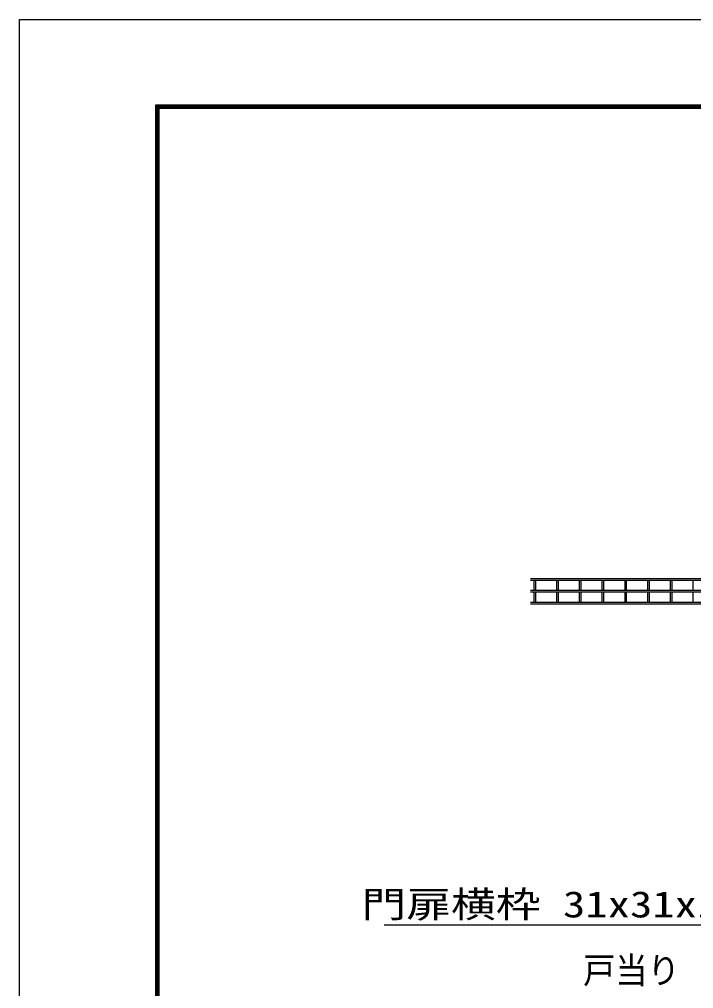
# Model space of a CAD drawing. Units: millimetres, scale not verified. Extents: x -4455 to 4455, y -3150 to 3150.
# Drawn here: x -4455 to -2972, y 1019 to 3150 of the extents above; entities that cross this region are included whole.
import ezdxf
from ezdxf.enums import TextEntityAlignment as Align

# ---------------------------------------------------------------- set-up
doc = ezdxf.new("R2010")
doc.units = ezdxf.units.MM
doc.header["$LTSCALE"] = 20
doc.linetypes.add('USER2', pattern=[0.375, 0.25, -0.125])
for name, color, linetype, lineweight in [('0-1_寸法線', 4, 'Continuous', 25), ('0-2_0', 3, 'USER2', 25), ('1-3_NER', 30, 'Continuous', 25)]:
    doc.layers.add(name, color=color, linetype=linetype, lineweight=lineweight)
doc.styles.add('ＭＳ ゴシック', font='')
doc.styles.get('ＭＳ ゴシック').set_extended_font_data('MS Gothic')

msp = doc.modelspace()

# ---------------------------------------------------------------- linework, layer by layer
at = {"layer": '0-1_寸法線'}
msp.add_lwpolyline([(-3653.01, 1159.62), (-2909.56, 1159.62), (-2662.32, 729.93)], dxfattribs=at)
at = {"layer": '0-2_0', "linetype": 'Continuous'}
msp.add_lwpolyline([(-4455.1, 3149.94), (4454.9, 3149.94), (4454.9, -3150.06), (-4455.1, -3150.06)], close=True, dxfattribs=at)
at = {"layer": '0-2_0', "color": 7, "linetype": 'Continuous'}
for points in [[(-4155.1, 2962.44), (4154.9, 2962.44), (4154.9, -2962.56), (-4155.1, -2962.56)], [(-4153.22, 2960.57), (4153.03, 2960.57), (4153.03, -2960.68), (-4153.22, -2960.68)], [(-4151.35, 2958.69), (4151.15, 2958.69), (4151.15, -2958.81), (-4151.35, -2958.81)], [(-4149.47, 2956.82), (4149.28, 2956.82), (4149.28, -2956.93), (-4149.47, -2956.93)], [(-4147.6, 2954.94), (4147.4, 2954.94), (4147.4, -2955.06), (-4147.6, -2955.06)]]:
    msp.add_lwpolyline(points, close=True, dxfattribs=at)
at = {"layer": '1-3_NER'}
for p, q in [((-2866.32, 1919.99), (-3331.32, 1919.99)), ((-2866.32, 1916.39), (-3331.32, 1916.39)), ((-3323.12, 1894.18), (-3323.12, 1916.39)), ((-3319.52, 1894.18), (-3319.52, 1916.39)), ((-3273.12, 1894.18), (-3273.12, 1916.39)), ((-3269.52, 1894.18), (-3269.52, 1916.39)), ((-3223.12, 1894.18), (-3223.12, 1916.39)), ((-3219.52, 1894.18), (-3219.52, 1916.39)), ((-3173.12, 1894.18), (-3173.12, 1916.39)), ((-3169.52, 1894.18), (-3169.52, 1916.39)), ((-3123.12, 1894.18), (-3123.12, 1916.39)), ((-3119.52, 1894.18), (-3119.52, 1916.39)), ((-3073.12, 1894.18), (-3073.12, 1916.39)), ((-3069.52, 1894.18), (-3069.52, 1916.39)), ((-3023.12, 1894.18), (-3023.12, 1916.39)), ((-3019.52, 1894.18), (-3019.52, 1916.39)), ((-2973.12, 1894.18), (-2973.12, 1916.39)), ((-2866.32, 1894.18), (-3331.32, 1894.18)), ((-2866.32, 1890.58), (-3331.32, 1890.58)), ((-3323.12, 1868.38), (-3323.12, 1890.58)), ((-3319.52, 1868.38), (-3319.52, 1890.58)), ((-3273.12, 1868.38), (-3273.12, 1890.58)), ((-3269.52, 1868.38), (-3269.52, 1890.58)), ((-3223.12, 1868.38), (-3223.12, 1890.58)), ((-3219.52, 1868.38), (-3219.52, 1890.58)), ((-3173.12, 1868.38), (-3173.12, 1890.58)), ((-3169.52, 1868.38), (-3169.52, 1890.58)), ((-3123.12, 1868.38), (-3123.12, 1890.58)), ((-3119.52, 1868.38), (-3119.52, 1890.58)), ((-3073.12, 1868.38), (-3073.12, 1890.58)), ((-3069.52, 1868.38), (-3069.52, 1890.58)), ((-3023.12, 1868.38), (-3023.12, 1890.58)), ((-3019.52, 1868.38), (-3019.52, 1890.58)), ((-2973.12, 1868.38), (-2973.12, 1890.58)), ((-2866.32, 1868.38), (-3331.32, 1868.38)), ((-2866.32, 1864.78), (-3331.32, 1864.78))]:
    msp.add_line(p, q, dxfattribs=at)

# ---------------------------------------------------------------- texts
at = {"layer": '0-1_寸法線', "color": 2, "style": 'ＭＳ ゴシック'}
for s, width, p in [('門扉横枠 31x31x1.6t', 1.25, (-3702.71, 1158.52)), ('戸当り', 0.9, (-3215.35, 1013.49))]:
    msp.add_text(s, height=57.77, dxfattribs=dict(at, width=width)).set_placement(p, align=Align.BOTTOM_LEFT)

doc.saveas('drawing.dxf')
